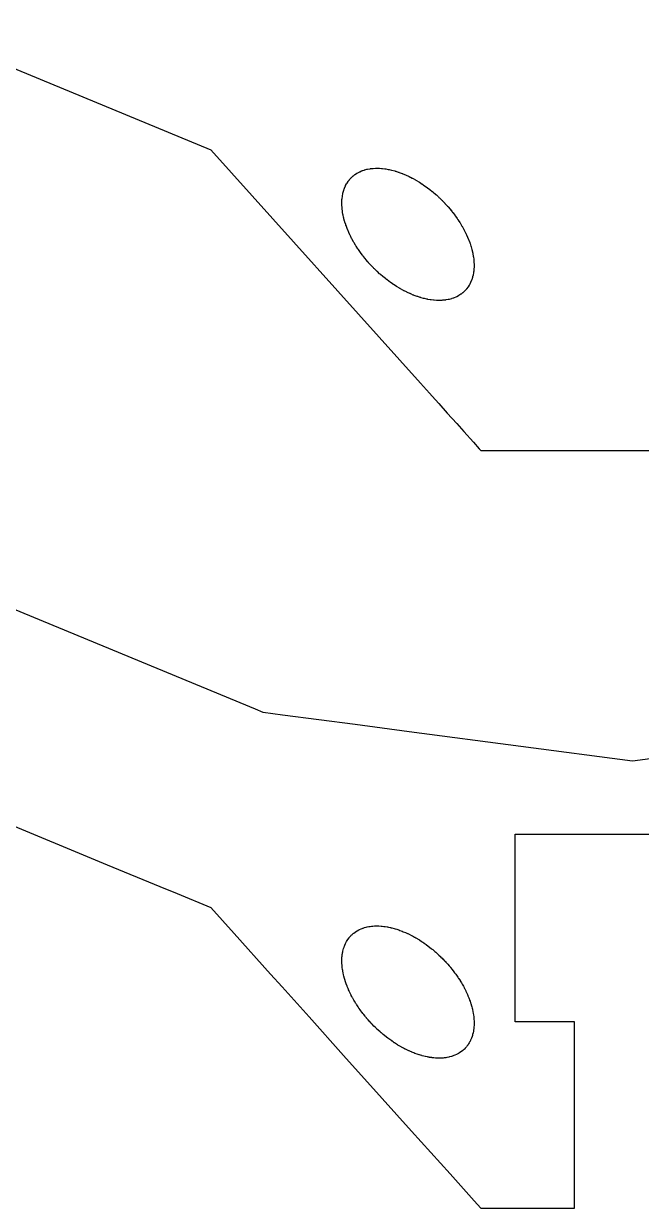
# Model space of a CAD drawing. Header units: metres. Extents: x 1 to 389, y 5 to 245.
# Drawn here: x 40.89 to 65.35, y 75.03 to 121.94 of the extents above; entities that cross this region are included whole.
import ezdxf

# ---------------------------------------------------------------- set-up
doc = ezdxf.new("R2010")
doc.units = ezdxf.units.M

msp = doc.modelspace()

# ---------------------------------------------------------------- linework, layer by layer
for p, q in [((36.2386, 121.936), (48.3047, 116.939)), ((48.3047, 116.939), (56.5997, 107.704)), ((53.8647, 115.841), (53.8751, 115.851)), ((53.8751, 115.851), (53.9263, 115.899)), ((53.9263, 115.899), (53.9368, 115.909)), ((53.9368, 115.909), (53.9481, 115.917)), ((53.9481, 115.917), (54.0056, 115.96)), ((54.0056, 115.96), (54.0168, 115.969)), ((54.0168, 115.969), (54.0289, 115.977)), ((54.0289, 115.977), (54.0894, 116.016)), ((54.0894, 116.016), (54.0956, 116.019)), ((54.0956, 116.019), (54.1028, 116.023)), ((54.1028, 116.023), (54.1789, 116.064)), ((54.1789, 116.064), (54.1851, 116.067)), ((54.1851, 116.067), (54.1927, 116.071)), ((54.1927, 116.071), (54.2066, 116.077)), ((54.2066, 116.077), (54.2749, 116.107)), ((54.2749, 116.107), (54.2811, 116.11)), ((54.2811, 116.11), (54.2888, 116.113)), ((54.2888, 116.113), (54.2965, 116.115)), ((54.2965, 116.115), (54.3046, 116.118)), ((54.3046, 116.118), (54.376, 116.142)), ((54.376, 116.142), (54.3907, 116.147)), ((54.3907, 116.147), (54.4055, 116.151)), ((54.4055, 116.151), (54.48, 116.171)), ((54.48, 116.171), (54.4878, 116.171)), ((54.4878, 116.171), (54.4967, 116.173)), ((54.4967, 116.173), (54.512, 116.176)), ((54.512, 116.176), (54.5974, 116.194)), ((54.5974, 116.194), (54.6068, 116.195)), ((54.6068, 116.195), (54.6224, 116.197)), ((54.6224, 116.197), (54.7031, 116.205)), ((54.7031, 116.205), (54.7094, 116.206)), ((54.7094, 116.206), (54.7188, 116.207)), ((54.7188, 116.207), (54.7358, 116.208)), ((54.7358, 116.208), (54.8196, 116.213)), ((54.8196, 116.213), (54.8289, 116.213)), ((54.8289, 116.213), (54.8387, 116.213)), ((54.8387, 116.213), (54.8558, 116.213)), ((54.8558, 116.213), (54.9427, 116.212)), ((54.9427, 116.212), (54.9489, 116.212)), ((54.9489, 116.212), (54.9588, 116.211)), ((54.9588, 116.211), (54.9767, 116.21)), ((54.9767, 116.21), (55.0667, 116.206)), ((55.0667, 116.206), (55.0744, 116.204)), ((55.0744, 116.204), (55.0847, 116.203)), ((55.0847, 116.203), (55.1027, 116.202)), ((55.1027, 116.202), (55.1927, 116.191)), ((55.1927, 116.191), (55.2005, 116.191)), ((55.2005, 116.191), (55.2108, 116.189)), ((55.2108, 116.189), (55.2296, 116.186)), ((55.2296, 116.186), (55.3227, 116.169)), ((55.3227, 116.169), (55.3304, 116.167)), ((55.3304, 116.167), (55.3408, 116.165)), ((55.3408, 116.165), (55.3596, 116.161)), ((55.3596, 116.161), (55.4542, 116.141)), ((55.4542, 116.141), (55.4635, 116.138)), ((55.4635, 116.138), (55.4747, 116.135)), ((55.4747, 116.135), (55.5882, 116.106)), ((55.5882, 116.106), (55.5975, 116.102)), ((55.5975, 116.102), (55.6087, 116.099)), ((55.6087, 116.099), (55.6165, 116.096)), ((55.6165, 116.096), (55.6277, 116.093)), ((55.6277, 116.093), (55.7239, 116.062)), ((55.7239, 116.062), (55.7521, 116.052)), ((55.7521, 116.052), (55.7633, 116.048)), ((55.7633, 116.048), (55.8788, 116.005)), ((55.8788, 116.005), (55.8881, 116.001)), ((55.8881, 116.001), (55.8993, 115.996)), ((55.8993, 115.996), (56.0148, 115.947)), ((56.0148, 115.947), (56.0345, 115.939)), ((56.0345, 115.939), (56.1322, 115.894)), ((56.1322, 115.894), (56.1416, 115.891)), ((56.1416, 115.891), (56.1528, 115.885)), ((56.1528, 115.885), (56.1931, 115.865)), ((56.1931, 115.865), (56.2124, 115.855)), ((56.2124, 115.855), (56.2698, 115.826)), ((53.5632, 115.33), (53.5865, 115.401)), ((53.5865, 115.401), (53.5892, 115.409)), ((53.5892, 115.409), (53.5908, 115.415)), ((53.5908, 115.415), (53.5939, 115.422)), ((53.5939, 115.422), (53.5974, 115.43)), ((53.5974, 115.43), (53.6328, 115.511)), ((53.6328, 115.511), (53.6395, 115.524)), ((53.6395, 115.524), (53.6736, 115.59)), ((53.6736, 115.59), (53.6777, 115.597)), ((53.6777, 115.597), (53.6808, 115.601)), ((53.6808, 115.601), (53.6839, 115.608)), ((53.6839, 115.608), (53.6883, 115.615)), ((53.6883, 115.615), (53.6955, 115.626)), ((53.6955, 115.626), (53.696, 115.627)), ((53.696, 115.627), (53.7348, 115.687)), ((53.7348, 115.687), (53.7437, 115.699)), ((53.7437, 115.699), (53.7872, 115.756)), ((53.7872, 115.756), (53.7894, 115.76)), ((53.7894, 115.76), (53.7921, 115.763)), ((53.7921, 115.763), (53.7968, 115.767)), ((53.7968, 115.767), (53.8543, 115.83)), ((53.8543, 115.83), (53.8601, 115.837)), ((53.8601, 115.837), (53.8647, 115.841)), ((56.2698, 115.826), (56.2908, 115.815)), ((56.2908, 115.815), (56.31, 115.805)), ((56.31, 115.805), (56.4062, 115.752)), ((56.4062, 115.752), (56.4156, 115.746)), ((56.4156, 115.746), (56.4268, 115.739)), ((56.4268, 115.739), (56.4457, 115.728)), ((56.4457, 115.728), (56.5419, 115.669)), ((56.5419, 115.669), (56.5607, 115.657)), ((56.5607, 115.657), (56.6762, 115.585)), ((56.6762, 115.585), (56.684, 115.577)), ((56.684, 115.577), (56.6947, 115.569)), ((56.6947, 115.569), (56.7041, 115.565)), ((56.7041, 115.565), (56.7153, 115.557)), ((56.7153, 115.557), (56.8099, 115.49)), ((56.8099, 115.49), (56.8288, 115.477)), ((56.8288, 115.477), (56.9402, 115.396)), ((56.9402, 115.396), (56.948, 115.388)), ((56.948, 115.388), (56.9588, 115.379)), ((53.4908, 114.867), (53.4963, 114.968)), ((53.4963, 114.968), (53.4967, 114.978)), ((53.4967, 114.985), (53.4983, 114.992)), ((53.4967, 114.978), (53.4967, 114.985)), ((53.4983, 114.992), (53.4992, 115.001)), ((53.4992, 115.001), (53.5014, 115.017)), ((53.5014, 115.017), (53.5108, 115.099)), ((53.5108, 115.099), (53.5134, 115.115)), ((53.5134, 115.115), (53.5274, 115.193)), ((53.5274, 115.193), (53.5307, 115.209)), ((53.5307, 115.209), (53.5348, 115.224)), ((53.5348, 115.224), (53.5556, 115.308)), ((53.5556, 115.308), (53.5587, 115.315)), ((53.5587, 115.315), (53.5632, 115.33)), ((56.9588, 115.379), (56.9771, 115.365)), ((56.9771, 115.365), (57.0702, 115.292)), ((57.0702, 115.292), (57.078, 115.286)), ((57.078, 115.286), (57.0887, 115.277)), ((57.0887, 115.277), (57.1062, 115.262)), ((57.1062, 115.262), (57.1947, 115.186)), ((57.1947, 115.186), (57.2025, 115.178)), ((57.2025, 115.178), (57.2128, 115.169)), ((57.2128, 115.169), (57.2221, 115.163)), ((57.2221, 115.163), (57.2324, 115.154)), ((57.2324, 115.154), (57.3193, 115.075)), ((57.3193, 115.075), (57.3367, 115.059)), ((57.3367, 115.059), (57.3538, 115.043)), ((57.3538, 115.043), (57.4376, 114.961)), ((57.4376, 114.961), (57.4469, 114.953)), ((57.4469, 114.953), (57.4568, 114.943)), ((57.4568, 114.943), (57.4645, 114.934)), ((57.4645, 114.934), (57.4739, 114.924)), ((57.4739, 114.924), (57.5546, 114.84)), ((53.4908, 114.848), (53.4908, 114.867)), ((53.4923, 114.762), (53.4908, 114.848)), ((53.4928, 114.745), (53.4923, 114.762)), ((53.4974, 114.655), (53.4928, 114.745)), ((53.4979, 114.652), (53.4974, 114.655)), ((53.4987, 114.638), (53.4979, 114.652)), ((53.4992, 114.627), (53.4987, 114.638)), ((53.5023, 114.612), (53.4992, 114.627)), ((53.5036, 114.601), (53.5023, 114.612)), ((53.513, 114.511), (53.5036, 114.601)), ((53.5148, 114.493), (53.513, 114.511)), ((53.5179, 114.484), (53.5148, 114.493)), ((53.5201, 114.473), (53.5179, 114.484)), ((53.5356, 114.382), (53.5201, 114.473)), ((57.5546, 114.84), (57.5649, 114.83)), ((57.5649, 114.83), (57.5708, 114.823)), ((57.5708, 114.823), (57.6499, 114.735)), ((57.6499, 114.735), (57.6571, 114.727)), ((57.6571, 114.727), (57.666, 114.717)), ((57.666, 114.717), (57.675, 114.707)), ((57.675, 114.707), (57.6828, 114.699)), ((57.6828, 114.699), (57.698, 114.682)), ((57.698, 114.682), (57.774, 114.593)), ((57.774, 114.593), (57.783, 114.583)), ((57.783, 114.583), (57.7908, 114.575)), ((57.7908, 114.575), (57.8637, 114.484)), ((57.8637, 114.484), (57.878, 114.466)), ((57.878, 114.466), (57.8866, 114.455)), ((57.8866, 114.455), (57.8927, 114.445)), ((57.8927, 114.445), (57.9626, 114.354)), ((53.5374, 114.373), (53.5356, 114.382)), ((53.5388, 114.363), (53.5374, 114.373)), ((53.5605, 114.269), (53.5388, 114.363)), ((53.565, 114.25), (53.5605, 114.269)), ((53.5672, 114.239), (53.565, 114.25)), ((53.5688, 114.229), (53.5672, 114.239)), ((53.5719, 114.222), (53.5688, 114.229)), ((53.575, 114.211), (53.5719, 114.222)), ((53.6014, 114.116), (53.575, 114.211)), ((53.6068, 114.097), (53.6014, 114.116)), ((53.6083, 114.088), (53.6068, 114.097)), ((53.6114, 114.078), (53.6083, 114.088)), ((53.6119, 114.077), (53.6114, 114.078)), ((53.6429, 113.981), (53.6119, 114.077)), ((53.6488, 113.961), (53.6429, 113.981)), ((57.9626, 114.354), (57.9765, 114.336)), ((57.9765, 114.336), (57.9845, 114.325)), ((57.9845, 114.325), (57.9908, 114.315)), ((57.9908, 114.315), (58.0575, 114.221)), ((58.0575, 114.221), (58.0705, 114.202)), ((58.0705, 114.202), (58.0781, 114.191)), ((58.0781, 114.191), (58.0827, 114.183)), ((58.0827, 114.183), (58.089, 114.174)), ((58.089, 114.174), (58.093, 114.168)), ((58.093, 114.168), (58.0961, 114.163)), ((58.0961, 114.163), (58.1582, 114.068)), ((58.1582, 114.068), (58.1707, 114.049)), ((58.1707, 114.049), (58.2282, 113.952)), ((53.6519, 113.952), (53.6488, 113.961)), ((53.6559, 113.941), (53.6519, 113.952)), ((53.6987, 113.825), (53.6559, 113.941)), ((53.7407, 113.729), (53.6987, 113.825)), ((53.7492, 113.71), (53.7407, 113.729)), ((53.7536, 113.699), (53.7492, 113.71)), ((53.7568, 113.689), (53.7536, 113.699)), ((53.7614, 113.68), (53.7568, 113.689)), ((53.7668, 113.668), (53.7614, 113.68)), ((53.8102, 113.571), (53.7668, 113.668)), ((53.8188, 113.551), (53.8102, 113.571)), ((53.8286, 113.532), (53.8188, 113.551)), ((53.8783, 113.434), (53.8286, 113.532)), ((58.2282, 113.952), (58.2466, 113.921)), ((58.2466, 113.921), (58.2527, 113.913)), ((58.2527, 113.913), (58.3071, 113.816)), ((58.3071, 113.816), (58.3241, 113.785)), ((58.3241, 113.785), (58.3288, 113.777)), ((58.3288, 113.777), (58.3334, 113.768)), ((58.3334, 113.768), (58.3392, 113.757)), ((58.3392, 113.757), (58.3889, 113.659)), ((58.3889, 113.659), (58.3988, 113.639)), ((58.3988, 113.639), (58.4422, 113.542)), ((58.4422, 113.542), (58.4512, 113.522)), ((58.4512, 113.522), (58.4561, 113.511)), ((58.4561, 113.511), (58.4608, 113.501)), ((53.8841, 113.423), (53.8783, 113.434)), ((53.8887, 113.415), (53.8841, 113.423)), ((53.8934, 113.406), (53.8887, 113.415)), ((53.8997, 113.395), (53.8934, 113.406)), ((53.954, 113.299), (53.8997, 113.395)), ((53.9648, 113.279), (53.954, 113.299)), ((53.971, 113.27), (53.9648, 113.279)), ((53.9781, 113.258), (53.971, 113.27)), ((54.0356, 113.162), (53.9781, 113.258)), ((54.0468, 113.143), (54.0356, 113.162)), ((54.053, 113.134), (54.0468, 113.143)), ((54.0561, 113.13), (54.053, 113.134)), ((54.0601, 113.123), (54.0561, 113.13)), ((54.1222, 113.028), (54.0601, 113.123)), ((58.4608, 113.501), (58.4639, 113.494)), ((58.4639, 113.494), (58.4683, 113.483)), ((58.4683, 113.483), (58.5102, 113.385)), ((58.5102, 113.385), (58.5188, 113.365)), ((58.5188, 113.365), (58.5544, 113.269)), ((58.5544, 113.269), (58.5562, 113.265)), ((58.5562, 113.265), (58.5657, 113.239)), ((58.5657, 113.239), (58.5688, 113.229)), ((58.5688, 113.229), (58.6038, 113.121)), ((58.6038, 113.121), (58.6056, 113.114)), ((58.6056, 113.114), (58.6092, 113.103)), ((58.6092, 113.103), (58.6107, 113.095)), ((58.6107, 113.095), (58.6371, 112.999)), ((54.141, 113), (54.1222, 113.028)), ((54.1486, 112.989), (54.141, 113)), ((54.2267, 112.875), (54.1486, 112.989)), ((54.2966, 112.782), (54.2267, 112.875)), ((54.3105, 112.764), (54.2966, 112.782)), ((54.3185, 112.753), (54.3105, 112.764)), ((54.331, 112.738), (54.3185, 112.753)), ((54.3395, 112.727), (54.331, 112.738)), ((54.4247, 112.62), (54.3395, 112.727)), ((54.4288, 112.615), (54.4247, 112.62)), ((54.435, 112.608), (54.4288, 112.615)), ((54.4435, 112.597), (54.435, 112.608)), ((54.5195, 112.509), (54.4435, 112.597)), ((58.6371, 112.999), (58.6425, 112.98)), ((58.6425, 112.98), (58.6456, 112.969)), ((58.6456, 112.969), (58.6488, 112.961)), ((58.6488, 112.961), (58.6503, 112.954)), ((58.6503, 112.954), (58.6525, 112.943)), ((58.6525, 112.943), (58.6743, 112.848)), ((58.6743, 112.848), (58.6788, 112.829)), ((58.6788, 112.829), (58.6943, 112.736)), ((58.6943, 112.736), (58.6974, 112.718)), ((58.6974, 112.718), (58.6974, 112.717)), ((58.6974, 112.717), (58.6996, 112.707)), ((58.6996, 112.707), (58.7028, 112.697)), ((58.7028, 112.697), (58.7121, 112.607)), ((58.7121, 112.607), (58.7139, 112.589)), ((58.7139, 112.589), (58.7152, 112.579)), ((58.7152, 112.579), (58.7183, 112.564)), ((54.5348, 112.491), (54.5195, 112.509)), ((54.5425, 112.484), (54.5348, 112.491)), ((54.5515, 112.473), (54.5425, 112.484)), ((54.6306, 112.385), (54.5515, 112.473)), ((54.6468, 112.367), (54.6306, 112.385)), ((54.653, 112.36), (54.6468, 112.367)), ((54.7462, 112.266), (54.653, 112.36)), ((54.7628, 112.249), (54.7462, 112.266)), ((54.7804, 112.232), (54.7628, 112.249)), ((54.8642, 112.149), (54.7804, 112.232)), ((54.8808, 112.133), (54.8642, 112.149)), ((54.8901, 112.127), (54.8808, 112.133)), ((54.9004, 112.118), (54.8901, 112.127)), ((54.9873, 112.037), (54.9004, 112.118)), ((58.7097, 112.111), (58.7088, 112.101)), ((58.7088, 112.101), (58.7088, 112.093)), ((58.7114, 112.126), (58.7097, 112.111)), ((58.7207, 112.205), (58.7114, 112.126)), ((58.7183, 112.564), (58.7188, 112.553)), ((58.7188, 112.553), (58.7234, 112.465)), ((58.7216, 112.222), (58.7207, 112.205)), ((58.7263, 112.308), (58.7216, 112.222)), ((58.7234, 112.465), (58.7247, 112.447)), ((58.7247, 112.447), (58.7263, 112.36)), ((58.7263, 112.36), (58.7267, 112.343)), ((58.7267, 112.318), (58.7263, 112.308)), ((58.7267, 112.343), (58.7267, 112.318)), ((55.0047, 112.021), (54.9873, 112.037)), ((55.0125, 112.014), (55.0047, 112.021)), ((55.0228, 112.005), (55.0125, 112.014)), ((55.1113, 111.929), (55.0228, 112.005)), ((55.1288, 111.913), (55.1113, 111.929)), ((55.1381, 111.907), (55.1288, 111.913)), ((55.1488, 111.899), (55.1381, 111.907)), ((55.2373, 111.828), (55.1488, 111.899)), ((55.2404, 111.826), (55.2373, 111.828)), ((55.2588, 111.811), (55.2404, 111.826)), ((55.2665, 111.805), (55.2588, 111.811)), ((55.3704, 111.727), (55.2665, 111.805)), ((55.3887, 111.713), (55.3704, 111.727)), ((55.4076, 111.7), (55.3887, 111.713)), ((55.5022, 111.634), (55.4076, 111.7)), ((55.5116, 111.629), (55.5022, 111.634)), ((55.5228, 111.621), (55.5116, 111.629)), ((58.5781, 111.666), (58.5439, 111.602)), ((58.5816, 111.673), (58.5781, 111.666)), ((58.5879, 111.686), (58.5816, 111.673)), ((58.5892, 111.689), (58.5879, 111.686)), ((58.5914, 111.694), (58.5892, 111.689)), ((58.6268, 111.775), (58.5914, 111.694)), ((58.6317, 111.79), (58.6268, 111.775)), ((58.655, 111.863), (58.6317, 111.79)), ((58.6572, 111.871), (58.655, 111.863)), ((58.6588, 111.877), (58.6572, 111.871)), ((58.6619, 111.884), (58.6588, 111.877)), ((58.6646, 111.892), (58.6619, 111.884)), ((58.6681, 111.907), (58.6646, 111.892)), ((58.6868, 111.983), (58.6681, 111.907)), ((58.6899, 111.999), (58.6868, 111.983)), ((58.7054, 112.076), (58.6899, 111.999)), ((58.7072, 112.086), (58.7054, 112.076)), ((58.7088, 112.093), (58.7072, 112.086)), ((55.5305, 111.615), (55.5228, 111.621)), ((55.5413, 111.608), (55.5305, 111.615)), ((55.6375, 111.546), (55.5413, 111.608)), ((55.6568, 111.533), (55.6375, 111.546)), ((55.6645, 111.527), (55.6568, 111.533)), ((55.6757, 111.52), (55.6645, 111.527)), ((55.7719, 111.463), (55.6757, 111.52)), ((55.7908, 111.451), (55.7719, 111.463)), ((55.8001, 111.447), (55.7908, 111.451)), ((55.8117, 111.44), (55.8001, 111.447)), ((55.9095, 111.386), (55.8117, 111.44)), ((55.9288, 111.375), (55.9095, 111.386)), ((55.9365, 111.371), (55.9288, 111.375)), ((55.9477, 111.365), (55.9365, 111.371)), ((55.9531, 111.362), (55.9477, 111.365)), ((56.0509, 111.314), (55.9531, 111.362)), ((56.0648, 111.307), (56.0509, 111.314)), ((56.084, 111.298), (56.0648, 111.307)), ((56.1818, 111.253), (56.084, 111.298)), ((56.1911, 111.249), (56.1818, 111.253)), ((56.2028, 111.243), (56.1911, 111.249)), ((56.2121, 111.24), (56.2028, 111.243)), ((56.2233, 111.236), (56.2121, 111.24)), ((56.3195, 111.194), (56.2233, 111.236)), ((56.3387, 111.185), (56.3195, 111.194)), ((56.3465, 111.182), (56.3387, 111.185)), ((56.3577, 111.178), (56.3465, 111.182)), ((56.4747, 111.137), (56.3577, 111.178)), ((58.1147, 111.167), (58.0386, 111.126)), ((58.121, 111.17), (58.1147, 111.167)), ((58.1281, 111.175), (58.121, 111.17)), ((58.2054, 111.226), (58.1281, 111.175)), ((58.2121, 111.231), (58.2054, 111.226)), ((58.2695, 111.275), (58.2121, 111.231)), ((58.2807, 111.283), (58.2695, 111.275)), ((58.2911, 111.293), (58.2807, 111.283)), ((58.3423, 111.341), (58.2911, 111.293)), ((58.3632, 111.362), (58.3423, 111.341)), ((58.3731, 111.372), (58.3632, 111.362)), ((58.4228, 111.423), (58.3731, 111.372)), ((58.4259, 111.43), (58.4228, 111.423)), ((58.4303, 111.436), (58.4259, 111.43)), ((58.4393, 111.447), (58.4303, 111.436)), ((58.4828, 111.503), (58.4393, 111.447)), ((58.4859, 111.51), (58.4828, 111.503)), ((58.4903, 111.517), (58.4859, 111.51)), ((58.5291, 111.577), (58.4903, 111.517)), ((58.5368, 111.589), (58.5291, 111.577)), ((58.543, 111.601), (58.5368, 111.589)), ((58.5439, 111.602), (58.543, 111.601)), ((56.494, 111.131), (56.4747, 111.137)), ((56.5902, 111.098), (56.494, 111.131)), ((56.598, 111.097), (56.5902, 111.098)), ((56.6181, 111.09), (56.598, 111.097)), ((56.6293, 111.087), (56.6181, 111.09)), ((56.7239, 111.06), (56.6293, 111.087)), ((56.7428, 111.055), (56.7239, 111.06)), ((56.7521, 111.054), (56.7428, 111.055)), ((56.7633, 111.052), (56.7521, 111.054)), ((56.8579, 111.03), (56.7633, 111.052)), ((56.8768, 111.025), (56.8579, 111.03)), ((56.8844, 111.024), (56.8768, 111.025)), ((56.8951, 111.022), (56.8844, 111.024)), ((56.9867, 111.007), (56.8951, 111.022)), ((57.0068, 111.003), (56.9867, 111.007)), ((57.0145, 111.002), (57.0068, 111.003)), ((57.0248, 111), (57.0145, 111.002)), ((57.1148, 110.99), (57.0248, 111)), ((57.1328, 110.987), (57.1148, 110.99)), ((57.1507, 110.986), (57.1328, 110.987)), ((57.2391, 110.981), (57.1507, 110.986)), ((57.2484, 110.98), (57.2391, 110.981)), ((57.2588, 110.979), (57.2484, 110.98)), ((57.2748, 110.979), (57.2588, 110.979)), ((57.3633, 110.978), (57.2748, 110.979)), ((57.3808, 110.977), (57.3633, 110.978)), ((57.3885, 110.979), (57.3808, 110.977)), ((57.3979, 110.98), (57.3885, 110.979)), ((57.4538, 110.981), (57.3979, 110.98)), ((57.4817, 110.983), (57.4538, 110.981)), ((57.4987, 110.983), (57.4817, 110.983)), ((57.505, 110.985), (57.4987, 110.983)), ((57.5144, 110.986), (57.505, 110.985)), ((57.5966, 110.996), (57.5144, 110.986)), ((57.6127, 110.997), (57.5966, 110.996)), ((57.619, 110.997), (57.6127, 110.997)), ((57.6279, 110.999), (57.619, 110.997)), ((57.7055, 111.014), (57.6279, 110.999)), ((57.7207, 111.017), (57.7055, 111.014)), ((57.7285, 111.019), (57.7207, 111.017)), ((57.7375, 111.021), (57.7285, 111.019)), ((57.8288, 111.045), (57.7375, 111.021)), ((57.835, 111.047), (57.8288, 111.045)), ((57.843, 111.049), (57.835, 111.047)), ((57.9144, 111.072), (57.843, 111.049)), ((57.9288, 111.077), (57.9144, 111.072)), ((57.935, 111.082), (57.9288, 111.077)), ((57.9426, 111.086), (57.935, 111.082)), ((58.0109, 111.114), (57.9426, 111.086)), ((58.0247, 111.119), (58.0109, 111.114)), ((58.031, 111.123), (58.0247, 111.12)), ((58.0247, 111.12), (58.0247, 111.119)), ((58.0386, 111.126), (58.031, 111.123)), ((56.5997, 107.704), (56.9562, 107.307)), ((56.9562, 107.307), (57.0681, 107.183)), ((57.0681, 107.183), (57.3279, 106.893)), ((57.3279, 106.893), (57.6656, 106.517)), ((57.6656, 106.517), (58.0401, 106.1)), ((58.0401, 106.1), (58.3244, 105.784)), ((58.3244, 105.784), (58.6981, 105.368)), ((58.6981, 105.368), (58.9337, 105.106)), ((58.9337, 105.106), (58.9987, 105.033)), ((58.9987, 105.033), (70.9987, 105.033)), ((50.0658, 94.7933), (40.14, 98.9047)), ((50.3748, 94.6653), (50.0658, 94.7933)), ((51.1445, 94.5646), (50.3748, 94.6653)), ((54.0151, 94.1858), (51.1445, 94.5646)), ((56.1598, 93.9036), (54.0151, 94.1858)), ((64.9987, 92.7413), (56.1598, 93.9036)), ((65.7002, 92.8335), (64.9987, 92.7413)), ((39.6279, 90.5332), (44.2018, 88.6374)), ((60.3589, 82.4213), (60.3589, 89.8493)), ((60.3589, 89.8493), (69.639, 89.8493)), ((44.2018, 88.6374), (46.2821, 87.7764)), ((46.2821, 87.7764), (46.9677, 87.493)), ((46.9677, 87.493), (48.3047, 86.9393)), ((48.3047, 86.9393), (49.2239, 85.916)), ((49.2239, 85.916), (50.6663, 84.3073)), ((53.8405, 85.8152), (53.8647, 85.8413)), ((53.8647, 85.8413), (53.9068, 85.8797)), ((53.9068, 85.8797), (53.9125, 85.8851)), ((53.9125, 85.8851), (53.9368, 85.9093)), ((53.9368, 85.9093), (53.9647, 85.928)), ((53.9647, 85.928), (53.9711, 85.9328)), ((53.9711, 85.9328), (54.0168, 85.9693)), ((54.0168, 85.9693), (54.0661, 86.0004)), ((54.0661, 86.0004), (54.0728, 86.0047)), ((54.0728, 86.0047), (54.0735, 86.0051)), ((54.0735, 86.0051), (54.1028, 86.0233)), ((54.1028, 86.0233), (54.161, 86.0545)), ((54.161, 86.0545), (54.1927, 86.0713)), ((54.1927, 86.0713), (54.2494, 86.0951)), ((54.2494, 86.0951), (54.257, 86.0984)), ((54.257, 86.0984), (54.2577, 86.0987)), ((54.2577, 86.0987), (54.2888, 86.1133)), ((54.2888, 86.1133), (54.2896, 86.1135)), ((54.2896, 86.1135), (54.3225, 86.1245)), ((54.3225, 86.1245), (54.3304, 86.1272)), ((54.3304, 86.1272), (54.3907, 86.1473)), ((54.3907, 86.1473), (54.4511, 86.162)), ((54.4511, 86.162), (54.4593, 86.1642)), ((54.4593, 86.1642), (54.4602, 86.1642)), ((54.4602, 86.1642), (54.4967, 86.1733)), ((54.4967, 86.1733), (54.5589, 86.1861)), ((54.5589, 86.1861), (54.5684, 86.188)), ((54.5684, 86.188), (54.6068, 86.1953)), ((54.6068, 86.1953), (54.6707, 86.2027)), ((54.6707, 86.2027), (54.6797, 86.2035)), ((54.6797, 86.2035), (54.6804, 86.2037)), ((54.6804, 86.2037), (54.7188, 86.2073)), ((54.7188, 86.2073), (54.7882, 86.211)), ((54.7882, 86.211), (54.7975, 86.2115)), ((54.7975, 86.2115), (54.7985, 86.2115)), ((54.7985, 86.2115), (54.8387, 86.2133)), ((54.8387, 86.2133), (54.9082, 86.2133)), ((54.9082, 86.2133), (54.9185, 86.2132)), ((54.9185, 86.2132), (54.9588, 86.2113)), ((54.9588, 86.2113), (55.0419, 86.2072)), ((55.0419, 86.2072), (55.0427, 86.207)), ((55.0427, 86.207), (55.0847, 86.2033)), ((55.0847, 86.2033), (55.1579, 86.196)), ((55.1579, 86.196), (55.1678, 86.1948)), ((55.1678, 86.1948), (55.1687, 86.1948)), ((55.1687, 86.1948), (55.2108, 86.1893)), ((55.2108, 86.1893), (55.2875, 86.1747)), ((55.2875, 86.1747), (55.2979, 86.1728)), ((55.2979, 86.1728), (55.2987, 86.1726)), ((55.2987, 86.1726), (55.3408, 86.1653)), ((55.3408, 86.1653), (55.4175, 86.147)), ((55.4175, 86.147), (55.428, 86.1448)), ((55.428, 86.1448), (55.429, 86.1445)), ((55.429, 86.1445), (55.4747, 86.1353)), ((55.4747, 86.1353), (55.562, 86.1125)), ((55.562, 86.1125), (55.563, 86.1121)), ((55.563, 86.1121), (55.6087, 86.0993)), ((55.6087, 86.0993), (55.6096, 86.099)), ((55.6096, 86.099), (55.666, 86.0809)), ((55.666, 86.0809), (55.7438, 86.055)), ((55.7438, 86.055), (55.7895, 86.0385)), ((55.7895, 86.0385), (55.8788, 86.0053)), ((55.8788, 86.0053), (55.8798, 86.0048)), ((55.8798, 86.0048), (55.9255, 85.9847)), ((55.9255, 85.9847), (56.0148, 85.9473)), ((56.0148, 85.9473), (56.0952, 85.9126)), ((56.0952, 85.9126), (56.106, 85.9076)), ((56.106, 85.9076), (56.1071, 85.9073)), ((56.1071, 85.9073), (56.1528, 85.8853)), ((56.1528, 85.8853), (56.1572, 85.8831)), ((56.1572, 85.8831), (56.2432, 85.8391)), ((56.2432, 85.8391), (56.2908, 85.8153)), ((53.5587, 85.3153), (53.577, 85.3738)), ((53.577, 85.3738), (53.5796, 85.3817)), ((53.5796, 85.3817), (53.5906, 85.4146)), ((53.5906, 85.4146), (53.5908, 85.4153)), ((53.5908, 85.4153), (53.5911, 85.416)), ((53.5911, 85.416), (53.6057, 85.4489)), ((53.6057, 85.4489), (53.6328, 85.5113)), ((53.6328, 85.5113), (53.6602, 85.5643)), ((53.6602, 85.5643), (53.664, 85.5716)), ((53.664, 85.5716), (53.6804, 85.6008)), ((53.6804, 85.6008), (53.6808, 85.6013)), ((53.6808, 85.6013), (53.6811, 85.602)), ((53.6811, 85.602), (53.6994, 85.6313)), ((53.6994, 85.6313), (53.7286, 85.677)), ((53.7286, 85.677), (53.7305, 85.6806)), ((53.7305, 85.6806), (53.7348, 85.6873)), ((53.7348, 85.6873), (53.7713, 85.733)), ((53.7713, 85.733), (53.7761, 85.7394)), ((53.7761, 85.7394), (53.7853, 85.754)), ((53.7853, 85.754), (53.7962, 85.7668)), ((53.7962, 85.7668), (53.7968, 85.7673)), ((53.7968, 85.7673), (53.8405, 85.8152)), ((56.2908, 85.8153), (56.3694, 85.7715)), ((56.3694, 85.7715), (56.38, 85.7656)), ((56.38, 85.7656), (56.3811, 85.7649)), ((56.3811, 85.7649), (56.4268, 85.7393)), ((56.4268, 85.7393), (56.4733, 85.7114)), ((56.4733, 85.7114), (56.484, 85.7049)), ((56.484, 85.7049), (56.5607, 85.6573)), ((56.5607, 85.6573), (56.65, 85.6013)), ((56.65, 85.6013), (56.6509, 85.6004)), ((56.6509, 85.6004), (56.6947, 85.5693)), ((56.6947, 85.5693), (56.6958, 85.5688)), ((56.6958, 85.5688), (56.7415, 85.5377)), ((56.7415, 85.5377), (56.752, 85.5303)), ((56.752, 85.5303), (56.8288, 85.4773)), ((56.8288, 85.4773), (56.914, 85.4149)), ((56.914, 85.4149), (56.9149, 85.4141)), ((56.9149, 85.4141), (56.9588, 85.3793)), ((56.9588, 85.3793), (57.0449, 85.3121)), ((53.4908, 84.8673), (53.4949, 84.9443)), ((53.4949, 84.9443), (53.4967, 84.9845)), ((53.4967, 84.9853), (53.4969, 84.986)), ((53.4967, 84.9845), (53.4967, 84.9853)), ((53.4969, 84.986), (53.5006, 85.0244)), ((53.5006, 85.0244), (53.5097, 85.0902)), ((53.5097, 85.0902), (53.5108, 85.0993)), ((53.5108, 85.0993), (53.5217, 85.1633)), ((53.5217, 85.1633), (53.5233, 85.1719)), ((53.5233, 85.1719), (53.5307, 85.2093)), ((53.5307, 85.2093), (53.5472, 85.2697)), ((53.5472, 85.2697), (53.5584, 85.3145)), ((53.5584, 85.3145), (53.5587, 85.3153)), ((57.0449, 85.3121), (57.0887, 85.2773)), ((57.0887, 85.2773), (57.16, 85.2152)), ((57.16, 85.2152), (57.1698, 85.2068)), ((57.1698, 85.2068), (57.1707, 85.2059)), ((57.1707, 85.2059), (57.2128, 85.1693)), ((57.2128, 85.1693), (57.2138, 85.1686)), ((57.2138, 85.1686), (57.2558, 85.1321)), ((57.2558, 85.1321), (57.2655, 85.1233)), ((57.2655, 85.1233), (57.3367, 85.0593)), ((57.3367, 85.0593), (57.4062, 84.9917)), ((57.4062, 84.9917), (57.4155, 84.9826)), ((57.4155, 84.9826), (57.4165, 84.9817)), ((57.4165, 84.9817), (57.4568, 84.9433)), ((57.4568, 84.9433), (57.4576, 84.9423)), ((57.4576, 84.9423), (57.496, 84.9021)), ((57.496, 84.9021), (57.5049, 84.8928)), ((53.4908, 84.8242), (53.4908, 84.8673)), ((53.4909, 84.8148), (53.4908, 84.8242)), ((53.4928, 84.7453), (53.4909, 84.8148)), ((53.4933, 84.7354), (53.4928, 84.7453)), ((53.4951, 84.7226), (53.4933, 84.7354)), ((53.4987, 84.6641), (53.4951, 84.7226)), ((53.5006, 84.6202), (53.4987, 84.6641)), ((53.5009, 84.6185), (53.5006, 84.6202)), ((53.5064, 84.5764), (53.5009, 84.6185)), ((53.5074, 84.5665), (53.5064, 84.5764)), ((53.5148, 84.4933), (53.5074, 84.5665)), ((53.5151, 84.4923), (53.5148, 84.4933)), ((53.5242, 84.4484), (53.5151, 84.4923)), ((53.526, 84.4383), (53.5242, 84.4484)), ((53.5333, 84.4017), (53.526, 84.4383)), ((57.5049, 84.8928), (57.547, 84.8489)), ((57.547, 84.8489), (57.5708, 84.8233)), ((57.5708, 84.8233), (57.5795, 84.8135)), ((57.5795, 84.8135), (57.6088, 84.7825)), ((57.6088, 84.7825), (57.6453, 84.7422)), ((57.6453, 84.7422), (57.6819, 84.7002)), ((57.6819, 84.7002), (57.6828, 84.6993)), ((57.6828, 84.6993), (57.7449, 84.628)), ((57.7449, 84.628), (57.7533, 84.6182)), ((57.7533, 84.6182), (57.7899, 84.5762)), ((57.7899, 84.5762), (57.7908, 84.5753)), ((57.7908, 84.5753), (57.7988, 84.5652)), ((57.7988, 84.5652), (57.8573, 84.4921)), ((57.8573, 84.4921), (57.8921, 84.4464)), ((57.8921, 84.4464), (57.8927, 84.4453)), ((57.8927, 84.4453), (57.9005, 84.4352)), ((57.9005, 84.4352), (57.9572, 84.3621)), ((50.6663, 84.3073), (51.1252, 83.799)), ((53.5388, 84.3633), (53.5333, 84.4017)), ((53.5412, 84.3528), (53.5388, 84.3633)), ((53.5594, 84.2761), (53.5412, 84.3528)), ((53.5686, 84.2304), (53.5594, 84.2761)), ((53.5688, 84.2293), (53.5686, 84.2304)), ((53.5691, 84.2285), (53.5688, 84.2293)), ((53.5819, 84.1846), (53.5691, 84.2285)), ((53.5848, 84.1741), (53.5819, 84.1846)), ((53.6068, 84.0973), (53.5848, 84.1741)), ((53.6069, 84.0963), (53.6068, 84.0973)), ((53.6197, 84.0543), (53.6069, 84.0963)), ((53.6216, 84.0506), (53.6197, 84.0543)), ((53.625, 84.0399), (53.6216, 84.0506)), ((53.6491, 83.9603), (53.625, 84.0399)), ((53.6656, 83.9146), (53.6491, 83.9603)), ((57.9572, 84.3621), (57.9901, 84.3164)), ((57.9901, 84.3164), (57.9908, 84.3153)), ((57.9908, 84.3153), (57.9981, 84.3049)), ((57.9981, 84.3049), (58.0512, 84.2281)), ((58.0512, 84.2281), (58.0822, 84.1842)), ((58.0822, 84.1842), (58.0827, 84.1833)), ((58.0827, 84.1833), (58.0999, 84.1585)), ((58.0999, 84.1585), (58.1127, 84.1366)), ((58.1127, 84.1366), (58.1196, 84.1261)), ((58.1196, 84.1261), (58.1707, 84.0493)), ((58.1707, 84.0493), (58.1771, 84.0385)), ((58.1771, 84.0385), (58.2246, 83.9599)), ((58.2246, 83.9599), (58.2521, 83.9142)), ((51.1252, 83.799), (52.1909, 82.6108)), ((53.6987, 83.8253), (53.6656, 83.9146)), ((53.7034, 83.8147), (53.6987, 83.8253)), ((53.7381, 83.7361), (53.7034, 83.8147)), ((53.7564, 83.6904), (53.7381, 83.7361)), ((53.7568, 83.6893), (53.7564, 83.6904)), ((53.7573, 83.6883), (53.7568, 83.6893)), ((53.7792, 83.6408), (53.7573, 83.6883)), ((53.784, 83.6299), (53.7792, 83.6408)), ((53.8188, 83.5513), (53.784, 83.6299)), ((53.859, 83.4727), (53.8188, 83.5513)), ((58.2521, 83.9142), (58.2527, 83.9133)), ((58.2527, 83.9133), (58.3026, 83.8239)), ((58.3026, 83.8239), (58.3282, 83.7782)), ((58.3282, 83.7782), (58.3288, 83.7773)), ((58.3288, 83.7773), (58.353, 83.7306)), ((58.353, 83.7306), (58.3585, 83.7198)), ((58.3585, 83.7198), (58.3988, 83.6393)), ((58.3988, 83.6393), (58.4036, 83.6285)), ((58.4036, 83.6285), (58.4401, 83.5499)), ((58.4401, 83.5499), (58.4602, 83.5024)), ((58.4602, 83.5024), (58.4608, 83.5013)), ((58.4608, 83.5013), (58.4794, 83.4566)), ((53.8645, 83.4619), (53.859, 83.4727)), ((53.8882, 83.4162), (53.8645, 83.4619)), ((53.8887, 83.4153), (53.8882, 83.4162)), ((53.8893, 83.4143), (53.8887, 83.4153)), ((53.9149, 83.3686), (53.8893, 83.4143)), ((53.9209, 83.3579), (53.9149, 83.3686)), ((53.9648, 83.2793), (53.9209, 83.3579)), ((53.9654, 83.2783), (53.9648, 83.2793)), ((53.9947, 83.2308), (53.9654, 83.2783)), ((54.0468, 83.1433), (53.9947, 83.2308)), ((54.0474, 83.1423), (54.0468, 83.1433)), ((54.0602, 83.124), (54.0474, 83.1423)), ((54.0767, 83.0966), (54.0602, 83.124)), ((54.0836, 83.0861), (54.0767, 83.0966)), ((54.1348, 83.0093), (54.0836, 83.0861)), ((58.4794, 83.4566), (58.484, 83.4458)), ((58.484, 83.4458), (58.5188, 83.3653)), ((58.5188, 83.3653), (58.5227, 83.3547)), ((58.5227, 83.3547), (58.53, 83.3364)), ((58.53, 83.3364), (58.552, 83.2761)), ((58.552, 83.2761), (58.5688, 83.2293)), ((58.5688, 83.2293), (58.5886, 83.1675)), ((58.5886, 83.1675), (58.596, 83.1419)), ((58.596, 83.1419), (58.6106, 83.0962)), ((58.6106, 83.0962), (58.6107, 83.0953)), ((58.6107, 83.0953), (58.6137, 83.0847)), ((58.6137, 83.0847), (58.6356, 83.0061)), ((52.1909, 82.6108), (53.5602, 81.0862)), ((54.1665, 82.9626), (54.1348, 83.0093)), ((54.2267, 82.8753), (54.1665, 82.9626)), ((54.2345, 82.865), (54.2267, 82.8753)), ((54.2912, 82.7901), (54.2345, 82.865)), ((54.3241, 82.7462), (54.2912, 82.7901)), ((54.3602, 82.7006), (54.3241, 82.7462)), ((54.4123, 82.6354), (54.3602, 82.7006)), ((54.4294, 82.6145), (54.4123, 82.6354)), ((54.4642, 82.5724), (54.4294, 82.6145)), ((54.4726, 82.5626), (54.4642, 82.5724)), ((54.5348, 82.4913), (54.4726, 82.5626)), ((58.6356, 83.0061), (58.6484, 82.9622)), ((58.6484, 82.9622), (58.6488, 82.9613)), ((58.6488, 82.9613), (58.6581, 82.9166)), ((58.6581, 82.9166), (58.6605, 82.9061)), ((58.6605, 82.9061), (58.6788, 82.8293)), ((58.6788, 82.8293), (58.6805, 82.819)), ((58.6805, 82.819), (58.6933, 82.7441)), ((58.6933, 82.7441), (58.6933, 82.7422)), ((58.6933, 82.7422), (58.7024, 82.6984)), ((58.7024, 82.6984), (58.7028, 82.6973)), ((58.7028, 82.6973), (58.7111, 82.6142)), ((58.7111, 82.6142), (58.7166, 82.5722)), ((58.7166, 82.5722), (58.7169, 82.5705)), ((58.7169, 82.5705), (58.7188, 82.5284)), ((54.5356, 82.4905), (54.5348, 82.4913)), ((54.5722, 82.4484), (54.5356, 82.4905)), ((54.5809, 82.4386), (54.5722, 82.4484)), ((54.6468, 82.3673), (54.5809, 82.4386)), ((54.6474, 82.3665), (54.6468, 82.3673)), ((54.6951, 82.3188), (54.6474, 82.3665)), ((54.7628, 82.2493), (54.6951, 82.3188)), ((54.8038, 82.2083), (54.7628, 82.2493)), ((54.8131, 82.1991), (54.8038, 82.2083)), ((54.8808, 82.1333), (54.8131, 82.1991)), ((54.8818, 82.1326), (54.8808, 82.1333)), ((54.9238, 82.0961), (54.8818, 82.1326)), ((54.9335, 82.0871), (54.9238, 82.0961)), ((55.0047, 82.0213), (54.9335, 82.0871)), ((58.7088, 82.0933), (58.7013, 82.0541)), ((58.7124, 82.1326), (58.7088, 82.0942)), ((58.7088, 82.0942), (58.7088, 82.0933)), ((58.7207, 82.2053), (58.7124, 82.1326)), ((58.7188, 82.5284), (58.7193, 82.5186)), ((58.7193, 82.5186), (58.7247, 82.4473)), ((58.7249, 82.2843), (58.7207, 82.2053)), ((58.7247, 82.4473), (58.7249, 82.4377)), ((58.7249, 82.4377), (58.7267, 82.3664)), ((58.7267, 82.3245), (58.7249, 82.2843)), ((58.7267, 82.3664), (58.7267, 82.3245)), ((62.7057, 82.4213), (60.3589, 82.4213)), ((62.7057, 80.5523), (62.7057, 82.4213)), ((55.0056, 82.0205), (55.0047, 82.0213)), ((55.0477, 81.9839), (55.0056, 82.0205)), ((55.0575, 81.9755), (55.0477, 81.9839)), ((55.1288, 81.9133), (55.0575, 81.9755)), ((55.1298, 81.9126), (55.1288, 81.9133)), ((55.1737, 81.8797), (55.1298, 81.9126)), ((55.1835, 81.8718), (55.1737, 81.8797)), ((55.1838, 81.8717), (55.1835, 81.8718)), ((55.2596, 81.8106), (55.1838, 81.8717)), ((55.3138, 81.77), (55.2596, 81.8106)), ((55.3887, 81.7133), (55.3138, 81.77)), ((55.4655, 81.6603), (55.3887, 81.7133)), ((55.476, 81.6529), (55.4655, 81.6603)), ((55.4771, 81.6524), (55.476, 81.6529)), ((55.5228, 81.6213), (55.4771, 81.6524)), ((55.5236, 81.6207), (55.5228, 81.6213)), ((55.5675, 81.5914), (55.5236, 81.6207)), ((58.5623, 81.635), (58.5368, 81.5893)), ((58.566, 81.6405), (58.5623, 81.635)), ((58.5698, 81.6476), (58.566, 81.6405)), ((58.5844, 81.6786), (58.5698, 81.6476)), ((58.5851, 81.68), (58.5844, 81.6786)), ((58.5906, 81.6928), (58.5851, 81.68)), ((58.5997, 81.7129), (58.5906, 81.6928)), ((58.6268, 81.7753), (58.5997, 81.7129)), ((58.6469, 81.8338), (58.6268, 81.7753)), ((58.6494, 81.8419), (58.6469, 81.8338)), ((58.6588, 81.8773), (58.6494, 81.8419)), ((58.6591, 81.878), (58.6588, 81.8773)), ((58.6701, 81.9128), (58.6591, 81.878)), ((58.6847, 81.9749), (58.6701, 81.9128)), ((58.6868, 81.9833), (58.6847, 81.9749)), ((58.6996, 82.0455), (58.6868, 81.9833)), ((58.7013, 82.0541), (58.6996, 82.0455)), ((55.5781, 81.5845), (55.5675, 81.5914)), ((55.6568, 81.5333), (55.5781, 81.5845)), ((55.6576, 81.5326), (55.6568, 81.5333)), ((55.7033, 81.5052), (55.6576, 81.5326)), ((55.714, 81.4989), (55.7033, 81.5052)), ((55.7908, 81.4513), (55.714, 81.4989)), ((55.7918, 81.4508), (55.7908, 81.4513)), ((55.8393, 81.4252), (55.7918, 81.4508)), ((55.8501, 81.4192), (55.8393, 81.4252)), ((55.9288, 81.3753), (55.8501, 81.4192)), ((55.9296, 81.3748), (55.9288, 81.3753)), ((55.9753, 81.3529), (55.9296, 81.3748)), ((55.9973, 81.3401), (55.9753, 81.3529)), ((56.0081, 81.3348), (55.9973, 81.3401)), ((56.0648, 81.3073), (56.0081, 81.3348)), ((56.1434, 81.2708), (56.0648, 81.3073)), ((56.1542, 81.2658), (56.1434, 81.2708)), ((56.1552, 81.2653), (56.1542, 81.2658)), ((56.2028, 81.2433), (56.1552, 81.2653)), ((56.2038, 81.243), (56.2028, 81.2433)), ((56.2495, 81.2247), (56.2038, 81.243)), ((56.2601, 81.2201), (56.2495, 81.2247)), ((56.3387, 81.1853), (56.2601, 81.2201)), ((56.3396, 81.185), (56.3387, 81.1853)), ((56.3853, 81.1685), (56.3396, 81.185)), ((56.4747, 81.1373), (56.3853, 81.1685)), ((58.1147, 81.1673), (58.0565, 81.1361)), ((58.1154, 81.1677), (58.1147, 81.1673)), ((58.1447, 81.186), (58.1154, 81.1677)), ((58.2013, 81.2237), (58.1447, 81.186)), ((58.2287, 81.2438), (58.2013, 81.2237)), ((58.2807, 81.2833), (58.2287, 81.2438)), ((58.3228, 81.3217), (58.2807, 81.2833)), ((58.3285, 81.3271), (58.3228, 81.3217)), ((58.377, 81.3756), (58.3285, 81.3271)), ((58.4173, 81.4177), (58.377, 81.3756)), ((58.4228, 81.4233), (58.4173, 81.4177)), ((58.4231, 81.424), (58.4228, 81.4233)), ((58.4414, 81.4514), (58.4231, 81.424)), ((58.4779, 81.4971), (58.4414, 81.4514)), ((58.4828, 81.5033), (58.4779, 81.4971)), ((58.4831, 81.504), (58.4828, 81.5033)), ((58.5014, 81.5333), (58.4831, 81.504)), ((58.5057, 81.54), (58.5014, 81.5333)), ((58.5368, 81.5893), (58.5057, 81.54)), ((53.5602, 81.0862), (55.0885, 79.386)), ((56.5534, 81.1117), (56.4747, 81.1373)), ((56.564, 81.1081), (56.5534, 81.1117)), ((56.5649, 81.108), (56.564, 81.1081)), ((56.6087, 81.0933), (56.5649, 81.108)), ((56.6555, 81.0784), (56.6087, 81.0933)), ((56.666, 81.0754), (56.6555, 81.0784)), ((56.7428, 81.0553), (56.666, 81.0754)), ((56.7438, 81.0552), (56.7428, 81.0553)), ((56.7895, 81.046), (56.7438, 81.0552)), ((56.8, 81.0436), (56.7895, 81.046)), ((56.8768, 81.0253), (56.8, 81.0436)), ((56.9078, 81.0199), (56.8768, 81.0253)), ((56.9517, 81.0125), (56.9078, 81.0199)), ((56.9619, 81.0108), (56.9517, 81.0125)), ((57.0068, 81.0033), (56.9619, 81.0108)), ((57.0076, 81.0032), (57.0068, 81.0033)), ((57.0497, 80.9977), (57.0076, 81.0032)), ((57.0596, 80.9965), (57.0497, 80.9977)), ((57.1328, 80.9873), (57.0596, 80.9965)), ((57.2059, 80.9818), (57.1328, 80.9873)), ((57.2157, 80.9813), (57.2059, 80.9818)), ((57.2167, 80.9812), (57.2157, 80.9813)), ((57.2588, 80.9793), (57.2167, 80.9812)), ((57.2997, 80.9793), (57.2588, 80.9793)), ((57.3095, 80.9792), (57.2997, 80.9793)), ((57.3808, 80.9773), (57.3095, 80.9792)), ((57.3816, 80.9775), (57.3808, 80.9773)), ((57.42, 80.9812), (57.3816, 80.9775)), ((57.4262, 80.9813), (57.42, 80.9812)), ((57.4293, 80.9815), (57.4262, 80.9813)), ((57.4987, 80.9833), (57.4293, 80.9815)), ((57.4994, 80.9835), (57.4987, 80.9833)), ((57.5378, 80.989), (57.4994, 80.9835)), ((57.6127, 80.9973), (57.5378, 80.989)), ((57.6134, 80.9973), (57.6127, 80.9973)), ((57.65, 81.0028), (57.6134, 80.9973)), ((57.6586, 81.0045), (57.65, 81.0028)), ((57.7216, 81.0175), (57.6586, 81.0045)), ((57.7582, 81.0266), (57.7216, 81.0175)), ((57.8288, 81.0453), (57.7582, 81.0266)), ((57.8624, 81.0546), (57.8288, 81.0453)), ((57.8703, 81.0572), (57.8624, 81.0546)), ((57.9288, 81.0773), (57.8703, 81.0572)), ((57.9294, 81.0779), (57.9288, 81.0773)), ((57.9605, 81.0925), (57.9294, 81.0779)), ((57.9681, 81.0956), (57.9605, 81.0925)), ((58.0247, 81.1193), (57.9681, 81.0956)), ((58.0254, 81.1215), (58.0247, 81.1212)), ((58.0247, 81.1212), (58.0247, 81.1193)), ((58.0565, 81.1361), (58.0254, 81.1215)), ((62.7057, 75.535), (62.7057, 80.5523)), ((55.0885, 79.386), (56.2511, 78.0917)), ((56.2511, 78.0917), (57.7739, 76.3953)), ((57.7739, 76.3953), (58.7337, 75.3277)), ((62.706, 75.4275), (62.7057, 75.535)), ((58.7337, 75.3277), (58.9987, 75.0333)), ((62.7058, 75.358), (62.706, 75.4275)), ((62.7059, 75.3025), (62.7058, 75.358)), ((62.7059, 75.0333), (62.7059, 75.3025)), ((58.9987, 75.0333), (62.7059, 75.0333))]:
    msp.add_line(p, q)

doc.saveas('drawing.dxf')
